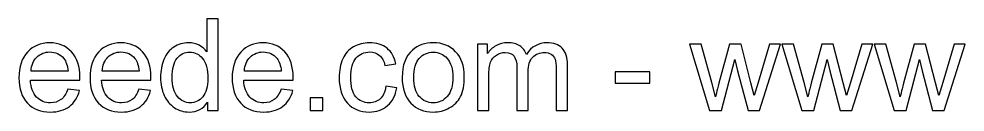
# Model space of a CAD drawing. Header units: millimetres. Extents: x -338 to 403, y -395 to 404.
# Drawn here: x 32.4 to 244.8, y -395 to -374.1 of the extents above; entities that cross this region are included whole.
import ezdxf

# ---------------------------------------------------------------- set-up
doc = ezdxf.new("R2010")
doc.units = ezdxf.units.MM
doc.header["$MEASUREMENT"] = 0
doc.layers.add('Layer 1', color=7, linetype='Continuous')

msp = doc.modelspace()

# ---------------------------------------------------------------- linework, layer by layer
at = {"layer": 'Layer 1', "color": 250}
for points, knots in [([(74.7805, -394.6475), (74.7805, -394.6475), (74.7805, -392.7581), (74.7805, -392.7581), (73.8382, -394.2266), (72.4511, -394.9632), (70.6191, -394.9632), (69.4328, -394.9632), (68.3423, -394.6379), (67.3521, -393.9826), (66.3572, -393.3321), (65.5871, -392.4185), (65.037, -391.2514), (64.4917, -390.0795), (64.2191, -388.7354), (64.2191, -387.2143), (64.2191, -385.7315), (64.4678, -384.3874), (64.9605, -383.1772), (65.458, -381.9718), (66.1994, -381.0439), (67.1895, -380.4029), (68.1748, -379.7572), (69.2846, -379.4367), (70.5043, -379.4367), (71.4036, -379.4367), (72.2024, -379.628), (72.9007, -380.0059), (73.5991, -380.3838), (74.1683, -380.8813), (74.6083, -381.4887), (74.6083, -381.4887), (74.6083, -374.0986), (74.6083, -374.0986), (74.6083, -374.0986), (77.1339, -374.0986), (77.1339, -374.0986), (77.1339, -374.0986), (77.1339, -394.6475), (77.1339, -394.6475), (77.1339, -394.6475), (74.7805, -394.6475), (74.7805, -394.6475)], [0, 0, 0, 0, 0.07142857, 0.07142857, 0.07142857, 0.14285714, 0.14285714, 0.14285714, 0.21428571, 0.21428571, 0.21428571, 0.28571429, 0.28571429, 0.28571429, 0.35714286, 0.35714286, 0.35714286, 0.42857143, 0.42857143, 0.42857143, 0.5, 0.5, 0.5, 0.57142857, 0.57142857, 0.57142857, 0.64285714, 0.64285714, 0.64285714, 0.71428571, 0.71428571, 0.71428571, 0.78571429, 0.78571429, 0.78571429, 0.85714286, 0.85714286, 0.85714286, 0.92857143, 0.92857143, 0.92857143, 1, 1, 1, 1]), ([(43.4022, -389.826), (43.4022, -389.826), (46.0139, -390.1704), (46.0139, -390.1704), (45.6073, -391.6867), (44.8468, -392.8681), (43.7371, -393.7052), (42.6273, -394.5423), (41.2115, -394.9632), (39.4847, -394.9632), (37.3131, -394.9632), (35.5912, -394.2935), (34.3188, -392.9542), (33.0465, -391.6197), (32.4103, -389.7399), (32.4103, -387.3243), (32.4103, -384.8275), (33.0512, -382.8854), (34.3379, -381.5079), (35.6246, -380.1255), (37.294, -379.4367), (39.346, -379.4367), (41.3311, -379.4367), (42.9526, -380.1112), (44.2106, -381.4648), (45.4686, -382.8185), (46.1, -384.7222), (46.1, -387.176), (46.1, -387.3243), (46.0952, -387.5491), (46.0856, -387.8457), (46.0856, -387.8457), (34.9932, -387.8457), (34.9932, -387.8457), (35.0889, -389.4768), (35.5481, -390.73), (36.3804, -391.5958), (37.2079, -392.4615), (38.2459, -392.8968), (39.4847, -392.8968), (40.4079, -392.8968), (41.1971, -392.6529), (41.8477, -392.165), (42.503, -391.6771), (43.0196, -390.8974), (43.4022, -389.826)], [0, 0, 0, 0, 0.06666667, 0.06666667, 0.06666667, 0.13333333, 0.13333333, 0.13333333, 0.2, 0.2, 0.2, 0.26666667, 0.26666667, 0.26666667, 0.33333333, 0.33333333, 0.33333333, 0.4, 0.4, 0.4, 0.46666667, 0.46666667, 0.46666667, 0.53333333, 0.53333333, 0.53333333, 0.6, 0.6, 0.6, 0.66666667, 0.66666667, 0.66666667, 0.73333333, 0.73333333, 0.73333333, 0.8, 0.8, 0.8, 0.86666667, 0.86666667, 0.86666667, 0.93333333, 0.93333333, 0.93333333, 1, 1, 1, 1]), ([(59.364, -389.826), (59.364, -389.826), (61.9757, -390.1704), (61.9757, -390.1704), (61.5691, -391.6867), (60.8086, -392.8681), (59.6989, -393.7052), (58.5891, -394.5423), (57.1733, -394.9632), (55.4465, -394.9632), (53.2749, -394.9632), (51.553, -394.2935), (50.2806, -392.9542), (49.0083, -391.6197), (48.3721, -389.7399), (48.3721, -387.3243), (48.3721, -384.8275), (49.013, -382.8854), (50.2997, -381.5079), (51.5864, -380.1255), (53.2558, -379.4367), (55.3078, -379.4367), (57.2929, -379.4367), (58.9144, -380.1112), (60.1724, -381.4648), (61.4304, -382.8185), (62.0618, -384.7222), (62.0618, -387.176), (62.0618, -387.3243), (62.057, -387.5491), (62.0474, -387.8457), (62.0474, -387.8457), (50.955, -387.8457), (50.955, -387.8457), (51.0507, -389.4768), (51.5099, -390.73), (52.3422, -391.5958), (53.1697, -392.4615), (54.2077, -392.8968), (55.4465, -392.8968), (56.3697, -392.8968), (57.1589, -392.6529), (57.8095, -392.165), (58.4648, -391.6771), (58.9814, -390.8974), (59.364, -389.826)], [0, 0, 0, 0, 0.06666667, 0.06666667, 0.06666667, 0.13333333, 0.13333333, 0.13333333, 0.2, 0.2, 0.2, 0.26666667, 0.26666667, 0.26666667, 0.33333333, 0.33333333, 0.33333333, 0.4, 0.4, 0.4, 0.46666667, 0.46666667, 0.46666667, 0.53333333, 0.53333333, 0.53333333, 0.6, 0.6, 0.6, 0.66666667, 0.66666667, 0.66666667, 0.73333333, 0.73333333, 0.73333333, 0.8, 0.8, 0.8, 0.86666667, 0.86666667, 0.86666667, 0.93333333, 0.93333333, 0.93333333, 1, 1, 1, 1]), ([(91.2876, -389.826), (91.2876, -389.826), (93.8993, -390.1704), (93.8993, -390.1704), (93.4927, -391.6867), (92.7322, -392.8681), (91.6225, -393.7052), (90.5127, -394.5423), (89.0969, -394.9632), (87.3701, -394.9632), (85.1985, -394.9632), (83.4766, -394.2935), (82.2042, -392.9542), (80.9319, -391.6197), (80.2957, -389.7399), (80.2957, -387.3243), (80.2957, -384.8275), (80.9366, -382.8854), (82.2233, -381.5079), (83.51, -380.1255), (85.1794, -379.4367), (87.2314, -379.4367), (89.2165, -379.4367), (90.838, -380.1112), (92.096, -381.4648), (93.354, -382.8185), (93.9854, -384.7222), (93.9854, -387.176), (93.9854, -387.3243), (93.9806, -387.5491), (93.971, -387.8457), (93.971, -387.8457), (82.8786, -387.8457), (82.8786, -387.8457), (82.9743, -389.4768), (83.4335, -390.73), (84.2658, -391.5958), (85.0933, -392.4615), (86.1313, -392.8968), (87.3701, -392.8968), (88.2933, -392.8968), (89.0825, -392.6529), (89.7331, -392.165), (90.3884, -391.6771), (90.905, -390.8974), (91.2876, -389.826)], [0, 0, 0, 0, 0.06666667, 0.06666667, 0.06666667, 0.13333333, 0.13333333, 0.13333333, 0.2, 0.2, 0.2, 0.26666667, 0.26666667, 0.26666667, 0.33333333, 0.33333333, 0.33333333, 0.4, 0.4, 0.4, 0.46666667, 0.46666667, 0.46666667, 0.53333333, 0.53333333, 0.53333333, 0.6, 0.6, 0.6, 0.66666667, 0.66666667, 0.66666667, 0.73333333, 0.73333333, 0.73333333, 0.8, 0.8, 0.8, 0.86666667, 0.86666667, 0.86666667, 0.93333333, 0.93333333, 0.93333333, 1, 1, 1, 1]), ([(114.7926, -389.1946), (114.7926, -389.1946), (117.2608, -389.539), (117.2608, -389.539), (116.9882, -391.237), (116.2994, -392.562), (115.1849, -393.5234), (114.0704, -394.4849), (112.6976, -394.9632), (111.076, -394.9632), (109.0432, -394.9632), (107.4073, -394.2983), (106.1732, -392.9686), (104.9343, -391.6388), (104.3173, -389.7351), (104.3173, -387.2574), (104.3173, -385.6502), (104.5851, -384.2487), (105.1161, -383.0433), (105.647, -381.8427), (106.4554, -380.9387), (107.546, -380.3407), (108.6318, -379.7381), (109.8133, -379.4367), (111.0952, -379.4367), (112.7071, -379.4367), (114.0321, -379.8433), (115.0557, -380.6612), (116.0841, -381.4792), (116.7442, -382.6415), (117.0312, -384.1434), (117.0312, -384.1434), (114.5917, -384.5165), (114.5917, -384.5165), (114.3574, -383.5168), (113.946, -382.7659), (113.3481, -382.2588), (112.755, -381.7566), (112.0375, -381.5031), (111.1956, -381.5031), (109.9233, -381.5031), (108.8901, -381.9575), (108.0913, -382.8663), (107.2973, -383.7799), (106.9002, -385.2149), (106.9002, -387.1856), (106.9002, -389.185), (107.2829, -390.6343), (108.0482, -391.5384), (108.8183, -392.4424), (109.818, -392.8968), (111.0473, -392.8968), (112.0423, -392.8968), (112.8698, -392.5955), (113.5299, -391.988), (114.1947, -391.3853), (114.6157, -390.4526), (114.7926, -389.1946)], [0, 0, 0, 0, 0.05263158, 0.05263158, 0.05263158, 0.10526316, 0.10526316, 0.10526316, 0.15789474, 0.15789474, 0.15789474, 0.21052632, 0.21052632, 0.21052632, 0.26315789, 0.26315789, 0.26315789, 0.31578947, 0.31578947, 0.31578947, 0.36842105, 0.36842105, 0.36842105, 0.42105263, 0.42105263, 0.42105263, 0.47368421, 0.47368421, 0.47368421, 0.52631579, 0.52631579, 0.52631579, 0.57894737, 0.57894737, 0.57894737, 0.63157895, 0.63157895, 0.63157895, 0.68421053, 0.68421053, 0.68421053, 0.73684211, 0.73684211, 0.73684211, 0.78947368, 0.78947368, 0.78947368, 0.84210526, 0.84210526, 0.84210526, 0.89473684, 0.89473684, 0.89473684, 0.94736842, 0.94736842, 0.94736842, 1, 1, 1, 1]), ([(118.4662, -387.2), (118.4662, -384.4496), (119.2315, -382.4119), (120.7669, -381.0869), (122.0441, -379.9868), (123.6082, -379.4367), (125.4498, -379.4367), (127.4922, -379.4367), (129.1664, -380.1064), (130.4674, -381.4457), (131.7637, -382.7802), (132.4142, -384.6313), (132.4142, -386.9895), (132.4142, -388.9028), (132.1272, -390.4047), (131.5532, -391.5001), (130.9792, -392.5955), (130.1421, -393.4469), (129.042, -394.0544), (127.9466, -394.6618), (126.746, -394.9632), (125.4498, -394.9632), (123.3643, -394.9632), (121.6805, -394.2983), (120.3938, -392.9638), (119.1071, -391.6293), (118.4662, -389.7064), (118.4662, -387.2)], [0, 0, 0, 0, 0.11111111, 0.11111111, 0.11111111, 0.22222222, 0.22222222, 0.22222222, 0.33333333, 0.33333333, 0.33333333, 0.44444444, 0.44444444, 0.44444444, 0.55555556, 0.55555556, 0.55555556, 0.66666667, 0.66666667, 0.66666667, 0.77777778, 0.77777778, 0.77777778, 0.88888889, 0.88888889, 0.88888889, 1, 1, 1, 1]), ([(135.3751, -394.6475), (135.3751, -394.6475), (135.3751, -379.7524), (135.3751, -379.7524), (135.3751, -379.7524), (137.6423, -379.7524), (137.6423, -379.7524), (137.6423, -379.7524), (137.6423, -381.857), (137.6423, -381.857), (138.1063, -381.13), (138.7281, -380.5416), (139.503, -380.1016), (140.2779, -379.6567), (141.158, -379.4367), (142.1482, -379.4367), (143.2483, -379.4367), (144.1524, -379.6663), (144.8555, -380.1207), (145.5586, -380.5799), (146.0561, -381.2161), (146.3431, -382.0388), (147.5294, -380.3025), (149.0648, -379.4367), (150.959, -379.4367), (152.4418, -379.4367), (153.585, -379.8433), (154.379, -380.6612), (155.1778, -381.4792), (155.5796, -382.7372), (155.5796, -384.4352), (155.5796, -384.4352), (155.5796, -394.6475), (155.5796, -394.6475), (155.5796, -394.6475), (153.054, -394.6475), (153.054, -394.6475), (153.054, -394.6475), (153.054, -385.2723), (153.054, -385.2723), (153.054, -384.2678), (152.9679, -383.5408), (152.8053, -383.0959), (152.6427, -382.6511), (152.3461, -382.2971), (151.9108, -382.0245), (151.4803, -381.7518), (150.9733, -381.6179), (150.3945, -381.6179), (149.3422, -381.6179), (148.4717, -381.9671), (147.7781, -382.6606), (147.0845, -383.359), (146.7401, -384.4735), (146.7401, -386.0041), (146.7401, -386.0041), (146.7401, -394.6475), (146.7401, -394.6475), (146.7401, -394.6475), (144.2145, -394.6475), (144.2145, -394.6475), (144.2145, -394.6475), (144.2145, -384.9805), (144.2145, -384.9805), (144.2145, -383.8612), (144.0089, -383.0194), (143.5975, -382.4597), (143.1861, -381.9001), (142.5117, -381.6179), (141.579, -381.6179), (140.871, -381.6179), (140.2157, -381.8044), (139.613, -382.1775), (139.0104, -382.5506), (138.5751, -383.0959), (138.3024, -383.8182), (138.0346, -384.5357), (137.9006, -385.5736), (137.9006, -386.9273), (137.9006, -386.9273), (137.9006, -394.6475), (137.9006, -394.6475), (137.9006, -394.6475), (135.3751, -394.6475), (135.3751, -394.6475)], [0, 0, 0, 0, 0.03571429, 0.03571429, 0.03571429, 0.07142857, 0.07142857, 0.07142857, 0.10714286, 0.10714286, 0.10714286, 0.14285714, 0.14285714, 0.14285714, 0.17857143, 0.17857143, 0.17857143, 0.21428571, 0.21428571, 0.21428571, 0.25, 0.25, 0.25, 0.28571429, 0.28571429, 0.28571429, 0.32142857, 0.32142857, 0.32142857, 0.35714286, 0.35714286, 0.35714286, 0.39285714, 0.39285714, 0.39285714, 0.42857143, 0.42857143, 0.42857143, 0.46428571, 0.46428571, 0.46428571, 0.5, 0.5, 0.5, 0.53571429, 0.53571429, 0.53571429, 0.57142857, 0.57142857, 0.57142857, 0.60714286, 0.60714286, 0.60714286, 0.64285714, 0.64285714, 0.64285714, 0.67857143, 0.67857143, 0.67857143, 0.71428571, 0.71428571, 0.71428571, 0.75, 0.75, 0.75, 0.78571429, 0.78571429, 0.78571429, 0.82142857, 0.82142857, 0.82142857, 0.85714286, 0.85714286, 0.85714286, 0.89285714, 0.89285714, 0.89285714, 0.92857143, 0.92857143, 0.92857143, 0.96428571, 0.96428571, 0.96428571, 1, 1, 1, 1]), ([(187.4649, -394.6475), (187.4649, -394.6475), (182.9638, -379.7524), (182.9638, -379.7524), (182.9638, -379.7524), (185.6042, -379.7524), (185.6042, -379.7524), (185.6042, -379.7524), (187.9815, -388.3479), (187.9815, -388.3479), (187.9815, -388.3479), (188.8234, -391.5479), (188.8234, -391.5479), (188.8568, -391.3901), (189.1151, -390.3665), (189.5935, -388.4771), (189.5935, -388.4771), (191.9516, -379.7524), (191.9516, -379.7524), (191.9516, -379.7524), (194.5394, -379.7524), (194.5394, -379.7524), (194.5394, -379.7524), (196.7827, -388.4006), (196.7827, -388.4006), (196.7827, -388.4006), (197.5145, -391.237), (197.5145, -391.237), (197.5145, -391.237), (198.3708, -388.3623), (198.3708, -388.3623), (198.3708, -388.3623), (200.9441, -379.7524), (200.9441, -379.7524), (200.9441, -379.7524), (203.398, -379.7524), (203.398, -379.7524), (203.398, -379.7524), (198.7247, -394.6475), (198.7247, -394.6475), (198.7247, -394.6475), (196.113, -394.6475), (196.113, -394.6475), (196.113, -394.6475), (193.7501, -385.7363), (193.7501, -385.7363), (193.7501, -385.7363), (193.1522, -383.1868), (193.1522, -383.1868), (193.1522, -383.1868), (190.1387, -394.6475), (190.1387, -394.6475), (190.1387, -394.6475), (187.4649, -394.6475), (187.4649, -394.6475)], [0, 0, 0, 0, 0.05555556, 0.05555556, 0.05555556, 0.11111111, 0.11111111, 0.11111111, 0.16666667, 0.16666667, 0.16666667, 0.22222222, 0.22222222, 0.22222222, 0.27777778, 0.27777778, 0.27777778, 0.33333333, 0.33333333, 0.33333333, 0.38888889, 0.38888889, 0.38888889, 0.44444444, 0.44444444, 0.44444444, 0.5, 0.5, 0.5, 0.55555556, 0.55555556, 0.55555556, 0.61111111, 0.61111111, 0.61111111, 0.66666667, 0.66666667, 0.66666667, 0.72222222, 0.72222222, 0.72222222, 0.77777778, 0.77777778, 0.77777778, 0.83333333, 0.83333333, 0.83333333, 0.88888889, 0.88888889, 0.88888889, 0.94444444, 0.94444444, 0.94444444, 1, 1, 1, 1]), ([(208.1908, -394.6475), (208.1908, -394.6475), (203.6897, -379.7524), (203.6897, -379.7524), (203.6897, -379.7524), (206.3301, -379.7524), (206.3301, -379.7524), (206.3301, -379.7524), (208.7074, -388.3479), (208.7074, -388.3479), (208.7074, -388.3479), (209.5493, -391.5479), (209.5493, -391.5479), (209.5827, -391.3901), (209.841, -390.3665), (210.3194, -388.4771), (210.3194, -388.4771), (212.6775, -379.7524), (212.6775, -379.7524), (212.6775, -379.7524), (215.2653, -379.7524), (215.2653, -379.7524), (215.2653, -379.7524), (217.5086, -388.4006), (217.5086, -388.4006), (217.5086, -388.4006), (218.2404, -391.237), (218.2404, -391.237), (218.2404, -391.237), (219.0967, -388.3623), (219.0967, -388.3623), (219.0967, -388.3623), (221.67, -379.7524), (221.67, -379.7524), (221.67, -379.7524), (224.1239, -379.7524), (224.1239, -379.7524), (224.1239, -379.7524), (219.4506, -394.6475), (219.4506, -394.6475), (219.4506, -394.6475), (216.8389, -394.6475), (216.8389, -394.6475), (216.8389, -394.6475), (214.476, -385.7363), (214.476, -385.7363), (214.476, -385.7363), (213.8781, -383.1868), (213.8781, -383.1868), (213.8781, -383.1868), (210.8646, -394.6475), (210.8646, -394.6475), (210.8646, -394.6475), (208.1908, -394.6475), (208.1908, -394.6475)], [0, 0, 0, 0, 0.05555556, 0.05555556, 0.05555556, 0.11111111, 0.11111111, 0.11111111, 0.16666667, 0.16666667, 0.16666667, 0.22222222, 0.22222222, 0.22222222, 0.27777778, 0.27777778, 0.27777778, 0.33333333, 0.33333333, 0.33333333, 0.38888889, 0.38888889, 0.38888889, 0.44444444, 0.44444444, 0.44444444, 0.5, 0.5, 0.5, 0.55555556, 0.55555556, 0.55555556, 0.61111111, 0.61111111, 0.61111111, 0.66666667, 0.66666667, 0.66666667, 0.72222222, 0.72222222, 0.72222222, 0.77777778, 0.77777778, 0.77777778, 0.83333333, 0.83333333, 0.83333333, 0.88888889, 0.88888889, 0.88888889, 0.94444444, 0.94444444, 0.94444444, 1, 1, 1, 1]), ([(228.9167, -394.6475), (228.9167, -394.6475), (224.4156, -379.7524), (224.4156, -379.7524), (224.4156, -379.7524), (227.056, -379.7524), (227.056, -379.7524), (227.056, -379.7524), (229.4333, -388.3479), (229.4333, -388.3479), (229.4333, -388.3479), (230.2752, -391.5479), (230.2752, -391.5479), (230.3086, -391.3901), (230.5669, -390.3665), (231.0453, -388.4771), (231.0453, -388.4771), (233.4034, -379.7524), (233.4034, -379.7524), (233.4034, -379.7524), (235.9912, -379.7524), (235.9912, -379.7524), (235.9912, -379.7524), (238.2345, -388.4006), (238.2345, -388.4006), (238.2345, -388.4006), (238.9663, -391.237), (238.9663, -391.237), (238.9663, -391.237), (239.8226, -388.3623), (239.8226, -388.3623), (239.8226, -388.3623), (242.3959, -379.7524), (242.3959, -379.7524), (242.3959, -379.7524), (244.8498, -379.7524), (244.8498, -379.7524), (244.8498, -379.7524), (240.1765, -394.6475), (240.1765, -394.6475), (240.1765, -394.6475), (237.5648, -394.6475), (237.5648, -394.6475), (237.5648, -394.6475), (235.2019, -385.7363), (235.2019, -385.7363), (235.2019, -385.7363), (234.604, -383.1868), (234.604, -383.1868), (234.604, -383.1868), (231.5905, -394.6475), (231.5905, -394.6475), (231.5905, -394.6475), (228.9167, -394.6475), (228.9167, -394.6475)], [0, 0, 0, 0, 0.05555556, 0.05555556, 0.05555556, 0.11111111, 0.11111111, 0.11111111, 0.16666667, 0.16666667, 0.16666667, 0.22222222, 0.22222222, 0.22222222, 0.27777778, 0.27777778, 0.27777778, 0.33333333, 0.33333333, 0.33333333, 0.38888889, 0.38888889, 0.38888889, 0.44444444, 0.44444444, 0.44444444, 0.5, 0.5, 0.5, 0.55555556, 0.55555556, 0.55555556, 0.61111111, 0.61111111, 0.61111111, 0.66666667, 0.66666667, 0.66666667, 0.72222222, 0.72222222, 0.72222222, 0.77777778, 0.77777778, 0.77777778, 0.83333333, 0.83333333, 0.83333333, 0.88888889, 0.88888889, 0.88888889, 0.94444444, 0.94444444, 0.94444444, 1, 1, 1, 1]), ([(35.1367, -385.7793), (35.1367, -385.7793), (43.4309, -385.7793), (43.4309, -385.7793), (43.3209, -384.5261), (43.0004, -383.5886), (42.4791, -382.962), (41.6803, -381.991), (40.6375, -381.5031), (39.3604, -381.5031), (38.2028, -381.5031), (37.2318, -381.8905), (36.4426, -382.6654), (35.6581, -383.4403), (35.2228, -384.4783), (35.1367, -385.7793)], [0, 0, 0, 0, 0.2, 0.2, 0.2, 0.4, 0.4, 0.4, 0.6, 0.6, 0.6, 0.8, 0.8, 0.8, 1, 1, 1, 1]), ([(51.0985, -385.7793), (51.0985, -385.7793), (59.3927, -385.7793), (59.3927, -385.7793), (59.2827, -384.5261), (58.9622, -383.5886), (58.4409, -382.962), (57.6421, -381.991), (56.5993, -381.5031), (55.3222, -381.5031), (54.1646, -381.5031), (53.1936, -381.8905), (52.4044, -382.6654), (51.6199, -383.4403), (51.1846, -384.4783), (51.0985, -385.7793)], [0, 0, 0, 0, 0.2, 0.2, 0.2, 0.4, 0.4, 0.4, 0.6, 0.6, 0.6, 0.8, 0.8, 0.8, 1, 1, 1, 1]), ([(66.8021, -387.2191), (66.8021, -389.1228), (67.2038, -390.5435), (68.0122, -391.4858), (68.8158, -392.4281), (69.7677, -392.8968), (70.863, -392.8968), (71.968, -392.8968), (72.9055, -392.4472), (73.6804, -391.5479), (74.4505, -390.6487), (74.8379, -389.2759), (74.8379, -387.4296), (74.8379, -385.4014), (74.4457, -383.9091), (73.6565, -382.9572), (72.872, -382.0053), (71.901, -381.5318), (70.7482, -381.5318), (69.6242, -381.5318), (68.6867, -381.9862), (67.9309, -382.8998), (67.1799, -383.8134), (66.8021, -385.2532), (66.8021, -387.2191)], [0, 0, 0, 0, 0.125, 0.125, 0.125, 0.25, 0.25, 0.25, 0.375, 0.375, 0.375, 0.5, 0.5, 0.5, 0.625, 0.625, 0.625, 0.75, 0.75, 0.75, 0.875, 0.875, 0.875, 1, 1, 1, 1]), ([(83.0221, -385.7793), (83.0221, -385.7793), (91.3163, -385.7793), (91.3163, -385.7793), (91.2063, -384.5261), (90.8858, -383.5886), (90.3645, -382.962), (89.5657, -381.991), (88.5229, -381.5031), (87.2458, -381.5031), (86.0882, -381.5031), (85.1172, -381.8905), (84.328, -382.6654), (83.5435, -383.4403), (83.1082, -384.4783), (83.0221, -385.7793)], [0, 0, 0, 0, 0.2, 0.2, 0.2, 0.4, 0.4, 0.4, 0.6, 0.6, 0.6, 0.8, 0.8, 0.8, 1, 1, 1, 1]), ([(121.0492, -387.2047), (121.0492, -389.1085), (121.4653, -390.5339), (122.2976, -391.4762), (123.1347, -392.4233), (124.1822, -392.8968), (125.4498, -392.8968), (126.703, -392.8968), (127.7457, -392.4233), (128.5828, -391.4714), (129.4151, -390.5195), (129.8312, -389.0702), (129.8312, -387.1234), (129.8312, -385.2866), (129.4103, -383.8947), (128.5732, -382.9524), (127.7362, -382.0053), (126.6934, -381.5318), (125.4498, -381.5318), (124.1822, -381.5318), (123.1347, -382.0005), (122.2976, -382.9428), (121.4653, -383.8852), (121.0492, -385.3058), (121.0492, -387.2047)], [0, 0, 0, 0, 0.125, 0.125, 0.125, 0.25, 0.25, 0.25, 0.375, 0.375, 0.375, 0.5, 0.5, 0.5, 0.625, 0.625, 0.625, 0.75, 0.75, 0.75, 0.875, 0.875, 0.875, 1, 1, 1, 1]), ([(166.2511, -388.4771), (166.2511, -388.4771), (166.2511, -385.9515), (166.2511, -385.9515), (166.2511, -385.9515), (174.0574, -385.9515), (174.0574, -385.9515), (174.0574, -385.9515), (174.0574, -388.4771), (174.0574, -388.4771), (174.0574, -388.4771), (166.2511, -388.4771), (166.2511, -388.4771)], [0, 0, 0, 0, 0.25, 0.25, 0.25, 0.5, 0.5, 0.5, 0.75, 0.75, 0.75, 1, 1, 1, 1]), ([(97.8073, -394.6475), (97.8073, -394.6475), (97.8073, -391.7775), (97.8073, -391.7775), (97.8073, -391.7775), (100.6772, -391.7775), (100.6772, -391.7775), (100.6772, -391.7775), (100.6772, -394.6475), (100.6772, -394.6475), (100.6772, -394.6475), (97.8073, -394.6475), (97.8073, -394.6475)], [0, 0, 0, 0, 0.25, 0.25, 0.25, 0.5, 0.5, 0.5, 0.75, 0.75, 0.75, 1, 1, 1, 1])]:
    msp.add_open_spline(points, degree=3, knots=knots, dxfattribs=at)

doc.saveas('drawing.dxf')
